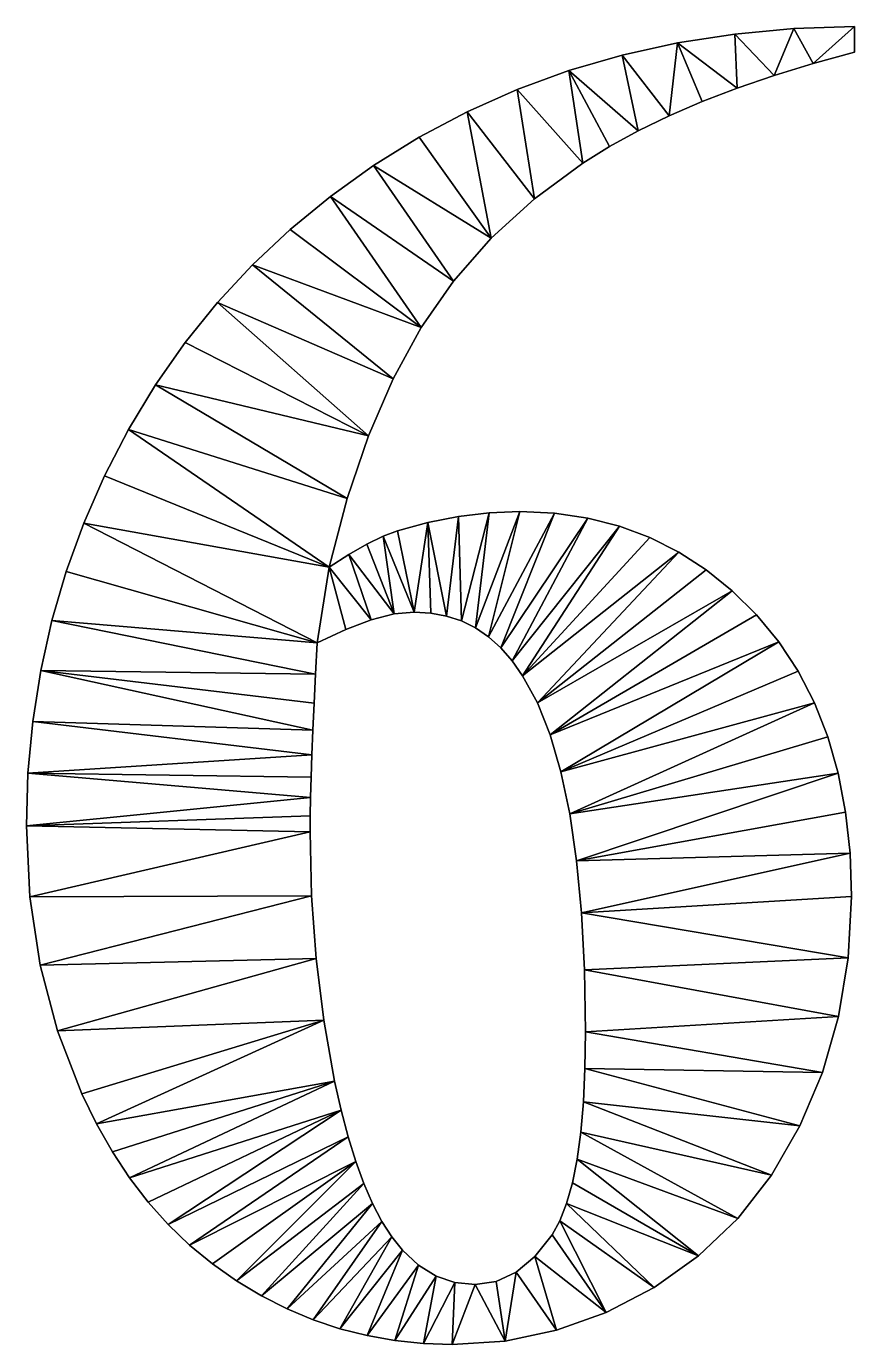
# Model space of a CAD drawing. Header units: metres. Extents: x 0.053 to 0.662, y -0.019 to 0.952.
import ezdxf

# ---------------------------------------------------------------- set-up
doc = ezdxf.new("R2010")
doc.units = ezdxf.units.M

msp = doc.modelspace()

# ---------------------------------------------------------------- meshes
at = {"layer": 'Armanisoft_0', "linetype": 'CONTINUOUS'}
mesh = msp.add_polyface(dxfattribs=at)
corners = [(0.631946, 0.924699), (0.662348, 0.951982), (0.662348, 0.932927), (0.377153, 0.889131), (0.426583, 0.824959), (0.394853, 0.796007), (0.413849, 0.905499), (0.462284, 0.851245), (0.451893, 0.919404), (0.503054, 0.875064), (0.481899, 0.863437), (0.491286, 0.930846), (0.52575, 0.886124), (0.532028, 0.939824), (0.575766, 0.906544), (0.549988, 0.896617), (0.574119, 0.94634), (0.603086, 0.915905), (0.617559, 0.950392), (0.631946, 0.924699, 0.229421), (0.662348, 0.932927, 0.229421), (0.662348, 0.951982, 0.229421), (0.377153, 0.889131, 0.229421), (0.394853, 0.796007, 0.229421), (0.426583, 0.824959, 0.229421), (0.413849, 0.905499, 0.229421), (0.462284, 0.851245, 0.229421), (0.451893, 0.919404, 0.229421), (0.481899, 0.863437, 0.229421), (0.503054, 0.875064, 0.229421), (0.491286, 0.930846, 0.229421), (0.52575, 0.886124, 0.229421), (0.532028, 0.939824, 0.229421), (0.549988, 0.896617, 0.229421), (0.575766, 0.906544, 0.229421), (0.574119, 0.94634, 0.229421), (0.603086, 0.915905, 0.229421), (0.617559, 0.950392, 0.229421), (0.662348, 0.932927), (0.662348, 0.951982), (0.662348, 0.951982, 0.229421), (0.662348, 0.932927, 0.229421), (0.631946, 0.924699), (0.631946, 0.924699, 0.229421), (0.603086, 0.915905), (0.603086, 0.915905, 0.229421), (0.575766, 0.906544), (0.575766, 0.906544, 0.229421), (0.549988, 0.896617), (0.549988, 0.896617, 0.229421), (0.52575, 0.886124), (0.52575, 0.886124, 0.229421), (0.503054, 0.875064), (0.503054, 0.875064, 0.229421), (0.481899, 0.863437), (0.481899, 0.863437, 0.229421), (0.462284, 0.851245), (0.462284, 0.851245, 0.229421), (0.426583, 0.824959), (0.426583, 0.824959, 0.229421), (0.394853, 0.796007), (0.394853, 0.796007, 0.229421), (0.367094, 0.764388), (0.367094, 0.764388, 0.229421), (0.393186, 0.593634), (0.370651, 0.591001), (0.370651, 0.591001, 0.229421), (0.393186, 0.593634, 0.229421), (0.415779, 0.594512), (0.415779, 0.594512, 0.229421), (0.441357, 0.593323), (0.441357, 0.593323, 0.229421), (0.465856, 0.589757), (0.465856, 0.589757, 0.229421), (0.489274, 0.583814), (0.489274, 0.583814, 0.229421), (0.413849, 0.905499), (0.377153, 0.889131), (0.377153, 0.889131, 0.229421), (0.413849, 0.905499, 0.229421), (0.451893, 0.919404), (0.451893, 0.919404, 0.229421), (0.491286, 0.930846), (0.491286, 0.930846, 0.229421), (0.532028, 0.939824), (0.532028, 0.939824, 0.229421), (0.574119, 0.94634), (0.574119, 0.94634, 0.229421), (0.617559, 0.950392), (0.617559, 0.950392, 0.229421)]
mesh.append_faces([[corners[k] for k in face] for face in [(0, 1, 2), (3, 4, 5), (6, 7, 4), (6, 4, 3), (8, 9, 10), (8, 10, 7), (8, 7, 6), (11, 12, 9), (11, 9, 8), (13, 14, 15), (13, 15, 12), (13, 12, 11), (16, 17, 14), (16, 14, 13), (18, 1, 0), (18, 0, 17), (18, 17, 16), (19, 20, 21), (22, 23, 24), (25, 24, 26), (25, 22, 24), (27, 28, 29), (27, 26, 28), (27, 25, 26), (30, 29, 31), (30, 27, 29), (32, 33, 34), (32, 31, 33), (32, 30, 31), (35, 34, 36), (35, 32, 34), (37, 19, 21), (37, 36, 19), (37, 35, 36), (38, 39, 40, 41), (42, 38, 41, 43), (44, 42, 43, 45), (46, 44, 45, 47), (48, 46, 47, 49), (50, 48, 49, 51), (52, 50, 51, 53), (54, 52, 53, 55), (56, 54, 55, 57), (58, 56, 57, 59), (60, 58, 59, 61), (62, 60, 61, 63), (64, 65, 66, 67), (68, 64, 67, 69), (70, 68, 69, 71), (72, 70, 71, 73), (74, 72, 73, 75), (76, 77, 78, 79), (80, 76, 79, 81), (82, 80, 81, 83), (84, 82, 83, 85), (86, 84, 85, 87), (88, 86, 87, 89), (39, 88, 89, 40)]])
mesh = msp.add_polyface(dxfattribs=at)
corners = [(0.110215, 0.620815), (0.275519, 0.553611), (0.094927, 0.586018), (0.127855, 0.654932), (0.288826, 0.604112), (0.147662, 0.687854), (0.30456, 0.650361), (0.169451, 0.719061), (0.193222, 0.748554), (0.322721, 0.692357), (0.218975, 0.776332), (0.343308, 0.730102), (0.24671, 0.802395), (0.276427, 0.826745), (0.367094, 0.764388), (0.308126, 0.849379), (0.394853, 0.796007), (0.341807, 0.870299), (0.377153, 0.889131), (0.361914, 0.517645), (0.348174, 0.586612), (0.370651, 0.591001), (0.110215, 0.620815, 0.229421), (0.094927, 0.586018, 0.229421), (0.275519, 0.553611, 0.229421), (0.127855, 0.654932, 0.229421), (0.288826, 0.604112, 0.229421), (0.147662, 0.687854, 0.229421), (0.30456, 0.650361, 0.229421), (0.169451, 0.719061, 0.229421), (0.193222, 0.748554, 0.229421), (0.322721, 0.692357, 0.229421), (0.218975, 0.776332, 0.229421), (0.343308, 0.730102, 0.229421), (0.24671, 0.802395, 0.229421), (0.276427, 0.826745, 0.229421), (0.367094, 0.764388, 0.229421), (0.308126, 0.849379, 0.229421), (0.394853, 0.796007, 0.229421), (0.341807, 0.870299, 0.229421), (0.377153, 0.889131, 0.229421), (0.361914, 0.517645, 0.229421), (0.370651, 0.591001, 0.229421), (0.348174, 0.586612, 0.229421), (0.343308, 0.730102), (0.367094, 0.764388), (0.367094, 0.764388, 0.229421), (0.343308, 0.730102, 0.229421), (0.322721, 0.692357), (0.322721, 0.692357, 0.229421), (0.30456, 0.650361), (0.30456, 0.650361, 0.229421), (0.288826, 0.604112), (0.288826, 0.604112, 0.229421), (0.275519, 0.553611), (0.275519, 0.553611, 0.229421), (0.303244, 0.570666), (0.290033, 0.563045), (0.290033, 0.563045, 0.229421), (0.303244, 0.570666, 0.229421), (0.315151, 0.576473), (0.315151, 0.576473, 0.229421), (0.325754, 0.580468), (0.325754, 0.580468, 0.229421), (0.348174, 0.586612), (0.348174, 0.586612, 0.229421), (0.370651, 0.591001), (0.370651, 0.591001, 0.229421), (0.094927, 0.586018), (0.081991, 0.550544), (0.081991, 0.550544, 0.229421), (0.094927, 0.586018, 0.229421), (0.110215, 0.620815), (0.110215, 0.620815, 0.229421), (0.127855, 0.654932), (0.127855, 0.654932, 0.229421), (0.147662, 0.687854), (0.147662, 0.687854, 0.229421), (0.169451, 0.719061), (0.169451, 0.719061, 0.229421), (0.193222, 0.748554), (0.193222, 0.748554, 0.229421), (0.218975, 0.776332), (0.218975, 0.776332, 0.229421), (0.24671, 0.802395), (0.24671, 0.802395, 0.229421), (0.276427, 0.826745), (0.276427, 0.826745, 0.229421), (0.308126, 0.849379), (0.308126, 0.849379, 0.229421), (0.341807, 0.870299), (0.341807, 0.870299, 0.229421), (0.377153, 0.889131), (0.377153, 0.889131, 0.229421)]
mesh.append_faces([[corners[k] for k in face] for face in [(0, 1, 2), (3, 4, 1), (3, 1, 0), (5, 6, 4), (5, 4, 3), (7, 6, 5), (8, 9, 6), (8, 6, 7), (10, 11, 9), (10, 9, 8), (12, 11, 10), (13, 14, 11), (13, 11, 12), (15, 16, 14), (15, 14, 13), (17, 16, 15), (18, 16, 17), (19, 20, 21), (22, 23, 24), (25, 24, 26), (25, 22, 24), (27, 26, 28), (27, 25, 26), (29, 27, 28), (30, 28, 31), (30, 29, 28), (32, 31, 33), (32, 30, 31), (34, 32, 33), (35, 33, 36), (35, 34, 33), (37, 36, 38), (37, 35, 36), (39, 37, 38), (40, 39, 38), (41, 42, 43), (44, 45, 46, 47), (48, 44, 47, 49), (50, 48, 49, 51), (52, 50, 51, 53), (54, 52, 53, 55), (56, 57, 58, 59), (60, 56, 59, 61), (62, 60, 61, 63), (64, 62, 63, 65), (66, 64, 65, 67), (68, 69, 70, 71), (72, 68, 71, 73), (74, 72, 73, 75), (76, 74, 75, 77), (78, 76, 77, 79), (80, 78, 79, 81), (82, 80, 81, 83), (84, 82, 83, 85), (86, 84, 85, 87), (88, 86, 87, 89), (90, 88, 89, 91), (92, 90, 91, 93)]])
mesh = msp.add_polyface(dxfattribs=at)
corners = [(0.446119, 0.402866), (0.606541, 0.498551), (0.62074, 0.476943), (0.632755, 0.453611), (0.438173, 0.430127), (0.572142, 0.536264), (0.590158, 0.518433), (0.428783, 0.453714), (0.532868, 0.564794), (0.553045, 0.551718), (0.417948, 0.473628), (0.489274, 0.583814), (0.511611, 0.575492), (0.41022, 0.484632), (0.465856, 0.589757), (0.401848, 0.494169), (0.441357, 0.593323), (0.392831, 0.502239), (0.415779, 0.594512), (0.38317, 0.508841), (0.393186, 0.593634), (0.372864, 0.513977), (0.370651, 0.591001), (0.446119, 0.402866, 0.229421), (0.62074, 0.476943, 0.229421), (0.606541, 0.498551, 0.229421), (0.632755, 0.453611, 0.229421), (0.438173, 0.430127, 0.229421), (0.590158, 0.518433, 0.229421), (0.572142, 0.536264, 0.229421), (0.428783, 0.453714, 0.229421), (0.553045, 0.551718, 0.229421), (0.532868, 0.564794, 0.229421), (0.417948, 0.473628, 0.229421), (0.511611, 0.575492, 0.229421), (0.489274, 0.583814, 0.229421), (0.41022, 0.484632, 0.229421), (0.465856, 0.589757, 0.229421), (0.401848, 0.494169, 0.229421), (0.441357, 0.593323, 0.229421), (0.392831, 0.502239, 0.229421), (0.415779, 0.594512, 0.229421), (0.38317, 0.508841, 0.229421), (0.393186, 0.593634, 0.229421), (0.372864, 0.513977, 0.229421), (0.370651, 0.591001, 0.229421), (0.511611, 0.575492), (0.489274, 0.583814), (0.489274, 0.583814, 0.229421), (0.511611, 0.575492, 0.229421), (0.532868, 0.564794), (0.532868, 0.564794, 0.229421), (0.553045, 0.551718), (0.553045, 0.551718, 0.229421), (0.572142, 0.536264), (0.572142, 0.536264, 0.229421), (0.590158, 0.518433), (0.590158, 0.518433, 0.229421), (0.606541, 0.498551), (0.606541, 0.498551, 0.229421), (0.62074, 0.476943), (0.62074, 0.476943, 0.229421), (0.632755, 0.453611), (0.632755, 0.453611, 0.229421), (0.642585, 0.428553), (0.642585, 0.428553, 0.229421), (0.428783, 0.453714), (0.438173, 0.430127), (0.438173, 0.430127, 0.229421), (0.428783, 0.453714, 0.229421), (0.417948, 0.473628), (0.417948, 0.473628, 0.229421), (0.41022, 0.484632), (0.41022, 0.484632, 0.229421), (0.401848, 0.494169), (0.401848, 0.494169, 0.229421), (0.392831, 0.502239), (0.392831, 0.502239, 0.229421), (0.38317, 0.508841), (0.38317, 0.508841, 0.229421)]
mesh.append_faces([[corners[k] for k in face] for face in [(0, 1, 2), (0, 2, 3), (4, 5, 6), (4, 6, 1), (4, 1, 0), (7, 8, 9), (7, 9, 5), (7, 5, 4), (10, 11, 12), (10, 12, 8), (10, 8, 7), (13, 14, 11), (13, 11, 10), (15, 16, 14), (15, 14, 13), (17, 18, 16), (17, 16, 15), (19, 20, 18), (19, 18, 17), (21, 22, 20), (21, 20, 19), (23, 24, 25), (23, 26, 24), (27, 28, 29), (27, 25, 28), (27, 23, 25), (30, 31, 32), (30, 29, 31), (30, 27, 29), (33, 34, 35), (33, 32, 34), (33, 30, 32), (36, 35, 37), (36, 33, 35), (38, 37, 39), (38, 36, 37), (40, 39, 41), (40, 38, 39), (42, 41, 43), (42, 40, 41), (44, 43, 45), (44, 42, 43), (46, 47, 48, 49), (50, 46, 49, 51), (52, 50, 51, 53), (54, 52, 53, 55), (56, 54, 55, 57), (58, 56, 57, 59), (60, 58, 59, 61), (62, 60, 61, 63), (64, 62, 63, 65), (66, 67, 68, 69), (70, 66, 69, 71), (72, 70, 71, 73), (74, 72, 73, 75), (76, 74, 75, 77), (78, 76, 77, 79)]])
mesh = msp.add_polyface(dxfattribs=at)
corners = [(0.266768, 0.497815), (0.094927, 0.586018), (0.275519, 0.553611), (0.071407, 0.514392), (0.081991, 0.550544), (0.265518, 0.474845), (0.063175, 0.477561), (0.264434, 0.453468), (0.263517, 0.433684), (0.057295, 0.440052), (0.262767, 0.415493), (0.361914, 0.517645), (0.370651, 0.591001), (0.372864, 0.513977), (0.35032, 0.519846), (0.348174, 0.586612), (0.338082, 0.520579), (0.315151, 0.576473), (0.325754, 0.580468), (0.323314, 0.519156), (0.290033, 0.563045), (0.303244, 0.570666), (0.306507, 0.514888), (0.287658, 0.507774), (0.266768, 0.497815, 0.229421), (0.275519, 0.553611, 0.229421), (0.094927, 0.586018, 0.229421), (0.081991, 0.550544, 0.229421), (0.071407, 0.514392, 0.229421), (0.265518, 0.474845, 0.229421), (0.063175, 0.477561, 0.229421), (0.264434, 0.453468, 0.229421), (0.263517, 0.433684, 0.229421), (0.057295, 0.440052, 0.229421), (0.262767, 0.415493, 0.229421), (0.361914, 0.517645, 0.229421), (0.372864, 0.513977, 0.229421), (0.370651, 0.591001, 0.229421), (0.35032, 0.519846, 0.229421), (0.348174, 0.586612, 0.229421), (0.338082, 0.520579, 0.229421), (0.325754, 0.580468, 0.229421), (0.315151, 0.576473, 0.229421), (0.323314, 0.519156, 0.229421), (0.303244, 0.570666, 0.229421), (0.290033, 0.563045, 0.229421), (0.306507, 0.514888, 0.229421), (0.287658, 0.507774, 0.229421), (0.290033, 0.563045), (0.275519, 0.553611), (0.275519, 0.553611, 0.229421), (0.290033, 0.563045, 0.229421), (0.063175, 0.477561), (0.057295, 0.440052), (0.057295, 0.440052, 0.229421), (0.063175, 0.477561, 0.229421), (0.071407, 0.514392), (0.071407, 0.514392, 0.229421), (0.081991, 0.550544), (0.081991, 0.550544, 0.229421), (0.265518, 0.474845), (0.266768, 0.497815), (0.266768, 0.497815, 0.229421), (0.265518, 0.474845, 0.229421), (0.264434, 0.453468), (0.264434, 0.453468, 0.229421), (0.263517, 0.433684), (0.263517, 0.433684, 0.229421), (0.372864, 0.513977), (0.38317, 0.508841), (0.38317, 0.508841, 0.229421), (0.372864, 0.513977, 0.229421), (0.361914, 0.517645), (0.361914, 0.517645, 0.229421), (0.35032, 0.519846), (0.35032, 0.519846, 0.229421), (0.338082, 0.520579), (0.338082, 0.520579, 0.229421), (0.323314, 0.519156), (0.323314, 0.519156, 0.229421), (0.306507, 0.514888), (0.306507, 0.514888, 0.229421), (0.287658, 0.507774), (0.287658, 0.507774, 0.229421)]
mesh.append_faces([[corners[k] for k in face] for face in [(0, 1, 2), (0, 3, 4), (0, 4, 1), (5, 6, 3), (5, 3, 0), (7, 6, 5), (8, 9, 6), (8, 6, 7), (10, 9, 8), (11, 12, 13), (14, 15, 11), (16, 17, 18), (16, 18, 15), (16, 15, 14), (19, 20, 21), (19, 21, 17), (19, 17, 16), (22, 2, 20), (22, 20, 19), (23, 0, 2), (23, 2, 22), (24, 25, 26), (24, 27, 28), (24, 26, 27), (29, 28, 30), (29, 24, 28), (31, 29, 30), (32, 30, 33), (32, 31, 30), (34, 32, 33), (35, 36, 37), (38, 35, 39), (40, 41, 42), (40, 39, 41), (40, 38, 39), (43, 44, 45), (43, 42, 44), (43, 40, 42), (46, 45, 25), (46, 43, 45), (47, 25, 24), (47, 46, 25), (48, 49, 50, 51), (52, 53, 54, 55), (56, 52, 55, 57), (58, 56, 57, 59), (60, 61, 62, 63), (64, 60, 63, 65), (66, 64, 65, 67), (68, 69, 70, 71), (72, 68, 71, 73), (74, 72, 73, 75), (76, 74, 75, 77), (78, 76, 77, 79), (80, 78, 79, 81), (82, 80, 81, 83), (61, 82, 83, 62)]])
mesh = msp.add_polyface(dxfattribs=at)
corners = [(0.460721, 0.137531), (0.576323, 0.073919), (0.458033, 0.117645), (0.462641, 0.159794), (0.622131, 0.142065), (0.601196, 0.105826), (0.463793, 0.184436), (0.638725, 0.181431), (0.464177, 0.211456), (0.650578, 0.222721), (0.463455, 0.257085), (0.65769, 0.265934), (0.461288, 0.299041), (0.658969, 0.343028), (0.660061, 0.311069), (0.457676, 0.337323), (0.650231, 0.40177), (0.655692, 0.373261), (0.45262, 0.371931), (0.632755, 0.453611), (0.642585, 0.428553), (0.446119, 0.402866), (0.460721, 0.137531, 0.229421), (0.458033, 0.117645, 0.229421), (0.576323, 0.073919, 0.229421), (0.462641, 0.159794, 0.229421), (0.601196, 0.105826, 0.229421), (0.622131, 0.142065, 0.229421), (0.463793, 0.184436, 0.229421), (0.638725, 0.181431, 0.229421), (0.464177, 0.211456, 0.229421), (0.650578, 0.222721, 0.229421), (0.463455, 0.257085, 0.229421), (0.65769, 0.265934, 0.229421), (0.461288, 0.299041, 0.229421), (0.660061, 0.311069, 0.229421), (0.658969, 0.343028, 0.229421), (0.457676, 0.337323, 0.229421), (0.655692, 0.373261, 0.229421), (0.650231, 0.40177, 0.229421), (0.45262, 0.371931, 0.229421), (0.642585, 0.428553, 0.229421), (0.632755, 0.453611, 0.229421), (0.446119, 0.402866, 0.229421), (0.650231, 0.40177), (0.642585, 0.428553), (0.642585, 0.428553, 0.229421), (0.650231, 0.40177, 0.229421), (0.655692, 0.373261), (0.655692, 0.373261, 0.229421), (0.658969, 0.343028), (0.658969, 0.343028, 0.229421), (0.660061, 0.311069), (0.660061, 0.311069, 0.229421), (0.65769, 0.265934), (0.65769, 0.265934, 0.229421), (0.650578, 0.222721), (0.650578, 0.222721, 0.229421), (0.638725, 0.181431), (0.638725, 0.181431, 0.229421), (0.622131, 0.142065), (0.622131, 0.142065, 0.229421), (0.601196, 0.105826), (0.601196, 0.105826, 0.229421), (0.458033, 0.117645), (0.454577, 0.100138), (0.454577, 0.100138, 0.229421), (0.458033, 0.117645, 0.229421), (0.460721, 0.137531), (0.460721, 0.137531, 0.229421), (0.462641, 0.159794), (0.462641, 0.159794, 0.229421), (0.463793, 0.184436), (0.463793, 0.184436, 0.229421), (0.464177, 0.211456), (0.464177, 0.211456, 0.229421), (0.463455, 0.257085), (0.463455, 0.257085, 0.229421), (0.461288, 0.299041), (0.461288, 0.299041, 0.229421), (0.457676, 0.337323), (0.457676, 0.337323, 0.229421), (0.45262, 0.371931), (0.45262, 0.371931, 0.229421), (0.446119, 0.402866), (0.446119, 0.402866, 0.229421), (0.438173, 0.430127), (0.438173, 0.430127, 0.229421)]
mesh.append_faces([[corners[k] for k in face] for face in [(0, 1, 2), (3, 4, 5), (3, 5, 0), (6, 7, 4), (6, 4, 3), (8, 9, 7), (8, 7, 6), (10, 11, 9), (10, 9, 8), (12, 13, 14), (12, 14, 11), (12, 11, 10), (15, 16, 17), (15, 17, 13), (15, 13, 12), (18, 19, 20), (18, 20, 16), (18, 16, 15), (21, 19, 18), (22, 23, 24), (25, 26, 27), (25, 22, 26), (28, 27, 29), (28, 25, 27), (30, 29, 31), (30, 28, 29), (32, 31, 33), (32, 30, 31), (34, 35, 36), (34, 33, 35), (34, 32, 33), (37, 38, 39), (37, 36, 38), (37, 34, 36), (40, 41, 42), (40, 39, 41), (40, 37, 39), (43, 40, 42), (44, 45, 46, 47), (48, 44, 47, 49), (50, 48, 49, 51), (52, 50, 51, 53), (54, 52, 53, 55), (56, 54, 55, 57), (58, 56, 57, 59), (60, 58, 59, 61), (62, 60, 61, 63), (64, 65, 66, 67), (68, 64, 67, 69), (70, 68, 69, 71), (72, 70, 71, 73), (74, 72, 73, 75), (76, 74, 75, 77), (78, 76, 77, 79), (80, 78, 79, 81), (82, 80, 81, 83), (84, 82, 83, 85), (86, 84, 85, 87)]])
mesh = msp.add_polyface(dxfattribs=at)
corners = [(0.262767, 0.415493), (0.053767, 0.401865), (0.057295, 0.440052), (0.262183, 0.398894), (0.261766, 0.383888), (0.052591, 0.363), (0.261516, 0.370474), (0.261433, 0.358653), (0.055146, 0.310694), (0.262565, 0.311629), (0.062811, 0.260372), (0.265961, 0.265358), (0.075586, 0.212036), (0.27162, 0.219841), (0.10419, 0.143689), (0.09347, 0.165685), (0.279544, 0.175076), (0.12863, 0.103794), (0.11591, 0.123058), (0.284284, 0.15371), (0.262767, 0.415493, 0.229421), (0.057295, 0.440052, 0.229421), (0.053767, 0.401865, 0.229421), (0.262183, 0.398894, 0.229421), (0.261766, 0.383888, 0.229421), (0.052591, 0.363, 0.229421), (0.261516, 0.370474, 0.229421), (0.261433, 0.358653, 0.229421), (0.055146, 0.310694, 0.229421), (0.262565, 0.311629, 0.229421), (0.062811, 0.260372, 0.229421), (0.265961, 0.265358, 0.229421), (0.075586, 0.212036, 0.229421), (0.27162, 0.219841, 0.229421), (0.09347, 0.165685, 0.229421), (0.10419, 0.143689, 0.229421), (0.279544, 0.175076, 0.229421), (0.11591, 0.123058, 0.229421), (0.12863, 0.103794, 0.229421), (0.284284, 0.15371, 0.229421), (0.289451, 0.133999, 0.229421), (0.157069, 0.069361, 0.229421), (0.10419, 0.143689), (0.11591, 0.123058), (0.11591, 0.123058, 0.229421), (0.10419, 0.143689, 0.229421), (0.09347, 0.165685), (0.09347, 0.165685, 0.229421), (0.075586, 0.212036), (0.075586, 0.212036, 0.229421), (0.062811, 0.260372), (0.062811, 0.260372, 0.229421), (0.055146, 0.310694), (0.055146, 0.310694, 0.229421), (0.052591, 0.363), (0.052591, 0.363, 0.229421), (0.053767, 0.401865), (0.053767, 0.401865, 0.229421), (0.057295, 0.440052), (0.057295, 0.440052, 0.229421), (0.262767, 0.415493), (0.263517, 0.433684), (0.263517, 0.433684, 0.229421), (0.262767, 0.415493, 0.229421), (0.262183, 0.398894), (0.262183, 0.398894, 0.229421), (0.261766, 0.383888), (0.261766, 0.383888, 0.229421), (0.261516, 0.370474), (0.261516, 0.370474, 0.229421), (0.261433, 0.358653), (0.261433, 0.358653, 0.229421), (0.262565, 0.311629), (0.262565, 0.311629, 0.229421), (0.265961, 0.265358), (0.265961, 0.265358, 0.229421), (0.27162, 0.219841), (0.27162, 0.219841, 0.229421), (0.279544, 0.175076), (0.279544, 0.175076, 0.229421), (0.284284, 0.15371), (0.284284, 0.15371, 0.229421), (0.289451, 0.133999), (0.289451, 0.133999, 0.229421), (0.295044, 0.115945), (0.295044, 0.115945, 0.229421)]
mesh.append_faces([[corners[k] for k in face] for face in [(0, 1, 2), (3, 1, 0), (4, 5, 1), (4, 1, 3), (6, 5, 4), (7, 8, 5), (7, 5, 6), (9, 10, 8), (9, 8, 7), (11, 12, 10), (11, 10, 9), (13, 14, 15), (13, 15, 12), (13, 12, 11), (16, 17, 18), (16, 18, 14), (16, 14, 13), (19, 17, 16), (20, 21, 22), (23, 20, 22), (24, 22, 25), (24, 23, 22), (26, 24, 25), (27, 25, 28), (27, 26, 25), (29, 28, 30), (29, 27, 28), (31, 30, 32), (31, 29, 30), (33, 34, 35), (33, 32, 34), (33, 31, 32), (36, 37, 38), (36, 35, 37), (36, 33, 35), (39, 36, 38), (40, 39, 41), (42, 43, 44, 45), (46, 42, 45, 47), (48, 46, 47, 49), (50, 48, 49, 51), (52, 50, 51, 53), (54, 52, 53, 55), (56, 54, 55, 57), (58, 56, 57, 59), (60, 61, 62, 63), (64, 60, 63, 65), (66, 64, 65, 67), (68, 66, 67, 69), (70, 68, 69, 71), (72, 70, 71, 73), (74, 72, 73, 75), (76, 74, 75, 77), (78, 76, 77, 79), (80, 78, 79, 81), (82, 80, 81, 83), (84, 82, 83, 85)]])
mesh = msp.add_polyface(dxfattribs=at)
corners = [(0.284284, 0.15371), (0.157069, 0.069361), (0.142349, 0.085895), (0.12863, 0.103794), (0.289451, 0.133999), (0.172789, 0.054194), (0.295044, 0.115945), (0.207229, 0.027957), (0.189509, 0.040392), (0.301063, 0.099546), (0.225654, 0.016938), (0.307508, 0.084803), (0.244491, 0.007389), (0.31438, 0.071715), (0.263739, -0.000691), (0.321677, 0.060284), (0.283399, -0.007302), (0.329401, 0.050508), (0.30347, -0.012444), (0.341329, 0.039415), (0.323952, -0.016117), (0.354225, 0.031491), (0.284284, 0.15371, 0.229421), (0.142349, 0.085895, 0.229421), (0.157069, 0.069361, 0.229421), (0.12863, 0.103794, 0.229421), (0.289451, 0.133999, 0.229421), (0.172789, 0.054194, 0.229421), (0.295044, 0.115945, 0.229421), (0.189509, 0.040392, 0.229421), (0.207229, 0.027957, 0.229421), (0.301063, 0.099546, 0.229421), (0.225654, 0.016938, 0.229421), (0.307508, 0.084803, 0.229421), (0.244491, 0.007389, 0.229421), (0.31438, 0.071715, 0.229421), (0.263739, -0.000691, 0.229421), (0.321677, 0.060284, 0.229421), (0.283399, -0.007302, 0.229421), (0.329401, 0.050508, 0.229421), (0.30347, -0.012444, 0.229421), (0.341329, 0.039415, 0.229421), (0.323952, -0.016117, 0.229421), (0.323952, -0.016117), (0.344845, -0.01832), (0.344845, -0.01832, 0.229421), (0.323952, -0.016117, 0.229421), (0.30347, -0.012444), (0.30347, -0.012444, 0.229421), (0.283399, -0.007302), (0.283399, -0.007302, 0.229421), (0.263739, -0.000691), (0.263739, -0.000691, 0.229421), (0.244491, 0.007389), (0.244491, 0.007389, 0.229421), (0.225654, 0.016938), (0.225654, 0.016938, 0.229421), (0.207229, 0.027957), (0.207229, 0.027957, 0.229421), (0.189509, 0.040392), (0.189509, 0.040392, 0.229421), (0.172789, 0.054194), (0.172789, 0.054194, 0.229421), (0.157069, 0.069361), (0.157069, 0.069361, 0.229421), (0.142349, 0.085895), (0.142349, 0.085895, 0.229421), (0.12863, 0.103794), (0.12863, 0.103794, 0.229421), (0.11591, 0.123058), (0.11591, 0.123058, 0.229421), (0.301063, 0.099546), (0.295044, 0.115945), (0.295044, 0.115945, 0.229421), (0.301063, 0.099546, 0.229421), (0.307508, 0.084803), (0.307508, 0.084803, 0.229421), (0.31438, 0.071715), (0.31438, 0.071715, 0.229421), (0.321677, 0.060284), (0.321677, 0.060284, 0.229421), (0.329401, 0.050508), (0.329401, 0.050508, 0.229421), (0.341329, 0.039415), (0.341329, 0.039415, 0.229421)]
mesh.append_faces([[corners[k] for k in face] for face in [(0, 1, 2), (0, 2, 3), (4, 5, 1), (4, 1, 0), (6, 7, 8), (6, 8, 5), (6, 5, 4), (9, 10, 7), (9, 7, 6), (11, 12, 10), (11, 10, 9), (13, 14, 12), (13, 12, 11), (15, 16, 14), (15, 14, 13), (17, 18, 16), (17, 16, 15), (19, 20, 18), (19, 18, 17), (21, 20, 19), (22, 23, 24), (22, 25, 23), (26, 24, 27), (28, 29, 30), (28, 27, 29), (28, 26, 27), (31, 30, 32), (31, 28, 30), (33, 32, 34), (33, 31, 32), (35, 34, 36), (35, 33, 34), (37, 36, 38), (37, 35, 36), (39, 38, 40), (39, 37, 38), (41, 40, 42), (41, 39, 40), (43, 44, 45, 46), (47, 43, 46, 48), (49, 47, 48, 50), (51, 49, 50, 52), (53, 51, 52, 54), (55, 53, 54, 56), (57, 55, 56, 58), (59, 57, 58, 60), (61, 59, 60, 62), (63, 61, 62, 64), (65, 63, 64, 66), (67, 65, 66, 68), (69, 67, 68, 70), (71, 72, 73, 74), (75, 71, 74, 76), (77, 75, 76, 78), (79, 77, 78, 80), (81, 79, 80, 82), (83, 81, 82, 84)]])
mesh = msp.add_polyface(dxfattribs=at)
corners = [(0.354225, 0.031491), (0.344845, -0.01832), (0.323952, -0.016117), (0.368088, 0.026737), (0.36615, -0.019055), (0.382919, 0.025152), (0.405126, -0.01642), (0.398501, 0.027448), (0.413142, 0.034336), (0.442886, -0.008516), (0.426842, 0.045815), (0.47943, 0.004657), (0.439601, 0.061886), (0.445361, 0.072259), (0.514759, 0.0231), (0.450353, 0.085009), (0.54751, 0.046343), (0.454577, 0.100138), (0.458033, 0.117645), (0.576323, 0.073919), (0.460721, 0.137531), (0.601196, 0.105826), (0.354225, 0.031491, 0.229421), (0.323952, -0.016117, 0.229421), (0.344845, -0.01832, 0.229421), (0.341329, 0.039415, 0.229421), (0.368088, 0.026737, 0.229421), (0.36615, -0.019055, 0.229421), (0.382919, 0.025152, 0.229421), (0.405126, -0.01642, 0.229421), (0.398501, 0.027448, 0.229421), (0.413142, 0.034336, 0.229421), (0.442886, -0.008516, 0.229421), (0.426842, 0.045815, 0.229421), (0.47943, 0.004657, 0.229421), (0.439601, 0.061886, 0.229421), (0.445361, 0.072259, 0.229421), (0.514759, 0.0231, 0.229421), (0.450353, 0.085009, 0.229421), (0.54751, 0.046343, 0.229421), (0.454577, 0.100138, 0.229421), (0.458033, 0.117645, 0.229421), (0.576323, 0.073919, 0.229421), (0.460721, 0.137531, 0.229421), (0.601196, 0.105826, 0.229421), (0.576323, 0.073919), (0.601196, 0.105826), (0.601196, 0.105826, 0.229421), (0.576323, 0.073919, 0.229421), (0.54751, 0.046343), (0.54751, 0.046343, 0.229421), (0.514759, 0.0231), (0.514759, 0.0231, 0.229421), (0.47943, 0.004657), (0.47943, 0.004657, 0.229421), (0.442886, -0.008516), (0.442886, -0.008516, 0.229421), (0.405126, -0.01642), (0.405126, -0.01642, 0.229421), (0.36615, -0.019055), (0.36615, -0.019055, 0.229421), (0.344845, -0.01832), (0.344845, -0.01832, 0.229421), (0.354225, 0.031491), (0.341329, 0.039415), (0.341329, 0.039415, 0.229421), (0.354225, 0.031491, 0.229421), (0.368088, 0.026737), (0.368088, 0.026737, 0.229421), (0.382919, 0.025152), (0.382919, 0.025152, 0.229421), (0.398501, 0.027448), (0.398501, 0.027448, 0.229421), (0.413142, 0.034336), (0.413142, 0.034336, 0.229421), (0.426842, 0.045815), (0.426842, 0.045815, 0.229421), (0.439601, 0.061886), (0.439601, 0.061886, 0.229421), (0.445361, 0.072259), (0.445361, 0.072259, 0.229421), (0.450353, 0.085009), (0.450353, 0.085009, 0.229421), (0.454577, 0.100138), (0.454577, 0.100138, 0.229421)]
mesh.append_faces([[corners[k] for k in face] for face in [(0, 1, 2), (3, 4, 1), (3, 1, 0), (5, 6, 4), (5, 4, 3), (7, 6, 5), (8, 9, 6), (8, 6, 7), (10, 11, 9), (10, 9, 8), (12, 11, 10), (13, 14, 11), (13, 11, 12), (15, 16, 14), (15, 14, 13), (17, 16, 15), (18, 19, 16), (18, 16, 17), (20, 21, 19), (22, 23, 24), (22, 25, 23), (26, 24, 27), (26, 22, 24), (28, 27, 29), (28, 26, 27), (30, 28, 29), (31, 29, 32), (31, 30, 29), (33, 32, 34), (33, 31, 32), (35, 33, 34), (36, 34, 37), (36, 35, 34), (38, 37, 39), (38, 36, 37), (40, 38, 39), (41, 39, 42), (41, 40, 39), (43, 42, 44), (45, 46, 47, 48), (49, 45, 48, 50), (51, 49, 50, 52), (53, 51, 52, 54), (55, 53, 54, 56), (57, 55, 56, 58), (59, 57, 58, 60), (61, 59, 60, 62), (63, 64, 65, 66), (67, 63, 66, 68), (69, 67, 68, 70), (71, 69, 70, 72), (73, 71, 72, 74), (75, 73, 74, 76), (77, 75, 76, 78), (79, 77, 78, 80), (81, 79, 80, 82), (83, 81, 82, 84)]])

doc.saveas('drawing.dxf')
